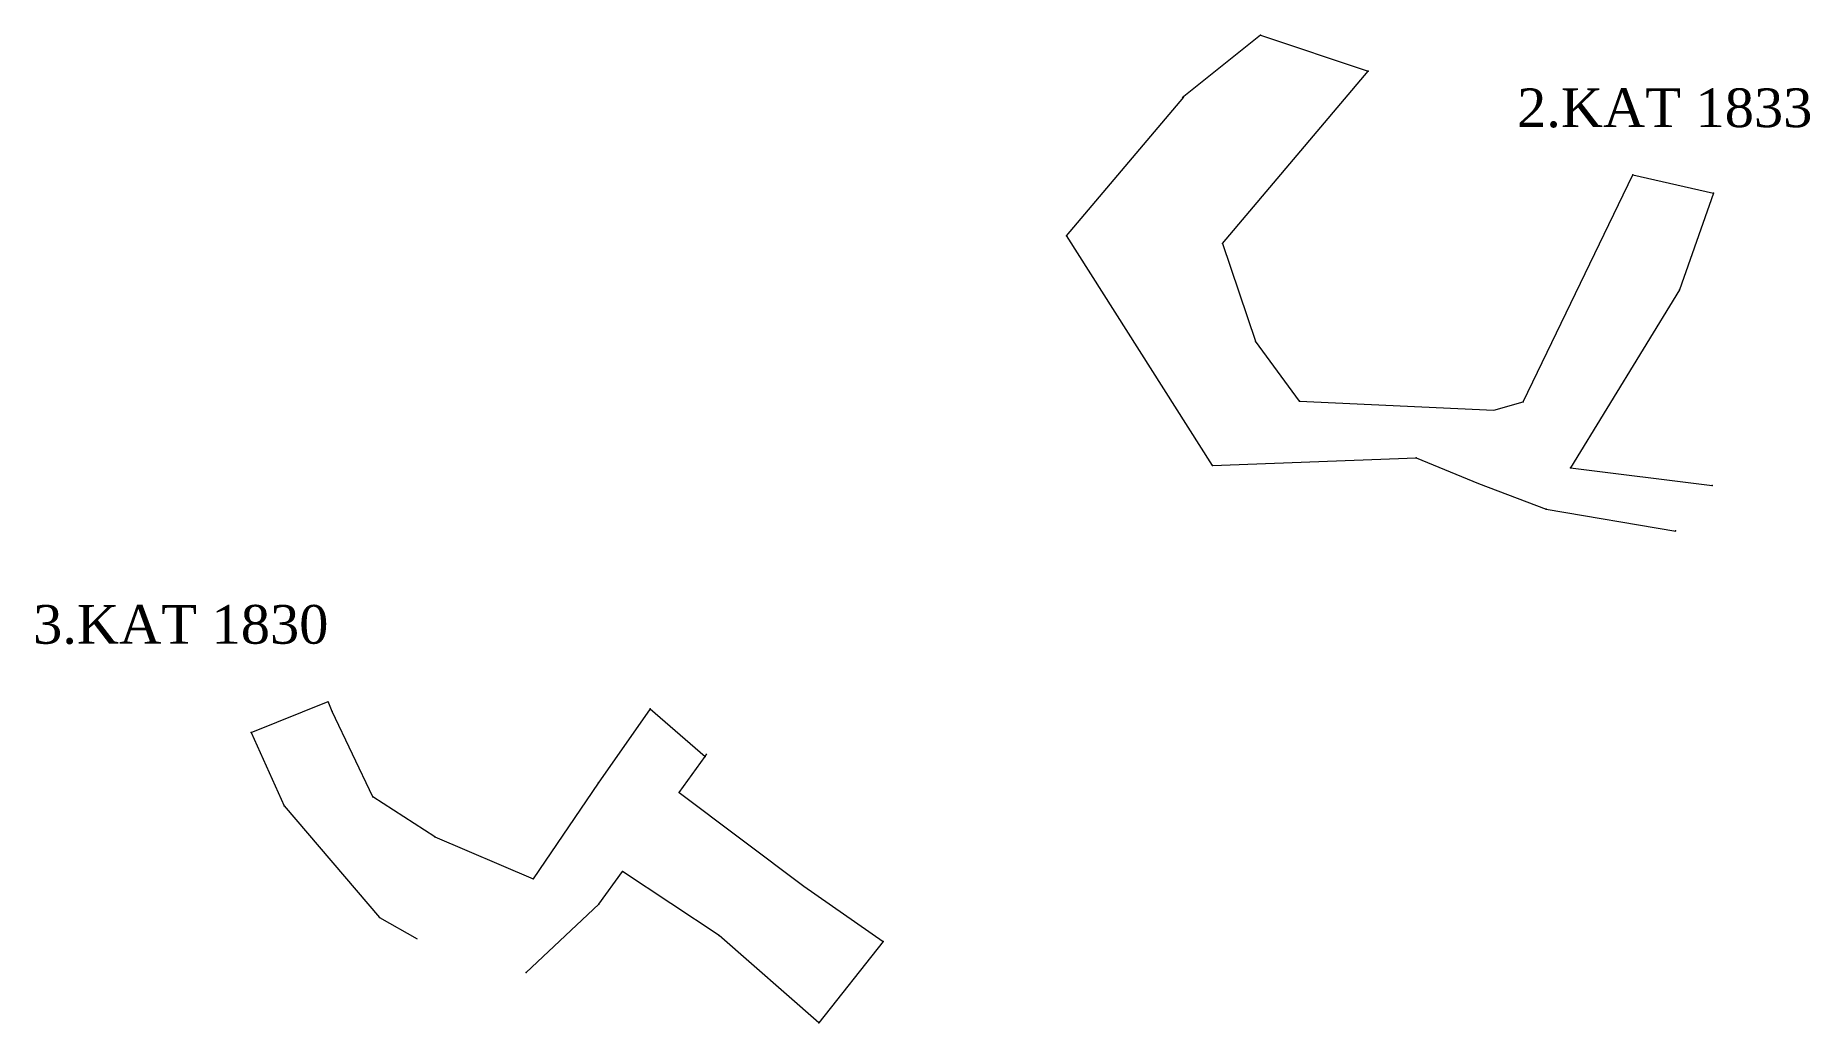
# Model space of a CAD drawing. Header units: millimetres. Extents: x 241565 to 241707, y 4251664 to 4251833.
# Drawn here: x 241661.93 to 241707.24, y 4251807.59 to 4251833.14 of the extents above; entities outside this region: 1.
import ezdxf

# ---------------------------------------------------------------- set-up
doc = ezdxf.new("R2010")
doc.units = ezdxf.units.MM
for name, color, linetype, lineweight, true_color in [('2_KAT_1832_', 91, 'Continuous', 0, 0x7fff7f), ('3_KAT_1830', 232, 'Continuous', 0, 0xcc0066), ('INIT_COORD', 3, 'Continuous', 25, 0x00ff00), ('TEXT_BLUE', 5, 'Continuous', 0, 0x0000ff)]:
    doc.layers.add(name, color=color, linetype=linetype, lineweight=lineweight, true_color=true_color)
doc.styles.add('textstyle11', font='')
doc.styles.add('textstyle12', font='')
doc.styles.get('textstyle11').set_extended_font_data('TIMES.TTF')
doc.styles.get('textstyle12').set_extended_font_data('TIMES.TTF')

msp = doc.modelspace()

# ---------------------------------------------------------------- linework, layer by layer
at = {"layer": '2_KAT_1832_', "lineweight": 0}
for p, q in [((241693.6031756692, 4251833.141199804, 1890.003295898438), (241691.5833067519, 4251831.515451651, 1889.772216796875)), ((241693.6031756692, 4251833.141199804, 1890.003295898438), (241696.3863093748, 4251832.20995376, 1834.94091796875)), ((241692.625414457, 4251827.753521799, 1834.23095703125), (241696.3863093748, 4251832.20995376, 1834.94091796875)), ((241688.5952257426, 4251827.948097258, 1889.285888671875), (241691.6224861628, 4251831.533010914, 1889.774780273438)), ((241700.4016810555, 4251823.653148874, 1888.860229492188), (241703.2361162927, 4251829.529231583, 1889.84765625)), ((241703.2361162927, 4251829.529231583, 1889.84765625), (241705.3142001967, 4251829.053569415, 1890.029541015625)), ((241705.3142001967, 4251829.053569415, 1890.029541015625), (241704.4375252351, 4251826.550983595, 1889.517333984375)), ((241692.3664664618, 4251822.008875964, 1833.175170898438), (241688.5933844451, 4251827.96167975, 1833.775146484375)), ((241692.625414457, 4251827.753521799, 1834.23095703125), (241693.4757633865, 4251825.224778232, 1888.949096679688)), ((241704.4375252351, 4251826.550983595, 1889.517333984375), (241701.6252938802, 4251821.950042791, 1889.152587890625)), ((241694.6123337586, 4251823.671974768, 1888.7529296875), (241693.4757633865, 4251825.224778232, 1888.949096679688)), ((241694.6123337586, 4251823.671974768, 1888.76171875), (241699.6429800252, 4251823.436778182, 1888.797607421875)), ((241699.6429800252, 4251823.436778182, 1888.797607421875), (241700.4016810555, 4251823.653148874, 1888.860229492188)), ((241692.3657540113, 4251822.01, 1832.900024414062), (241697.6340390201, 4251822.210792631, 1832.385131835938)), ((241697.6340390201, 4251822.210792631, 1832.385131835938), (241699.2444677021, 4251821.547372827, 1832.940185546875)), ((241701.6252938802, 4251821.950042791, 1889.15087890625), (241705.28649313, 4251821.494710505, 1890.393920898438)), ((241699.2444677021, 4251821.547372827, 1832.940185546875), (241700.9913415053, 4251820.878845429, 1833.110229492188)), ((241700.9956038802, 4251820.883731512, 1889.086547851562), (241704.3420036644, 4251820.312177015, 1889.87744140625))]:
    msp.add_line(p, q, dxfattribs=at)
for p in [(241693.6031756692, 4251833.141199804, 1883.23095703125), (241696.3863093748, 4251832.20995376, 1834.94091796875), (241703.2361162927, 4251829.529231583, 1833.5), (241705.3142001967, 4251829.053569415, 1833.400024414062), (241688.595, 4251827.948, 1833.800048828125), (241692.625414457, 4251827.753521799, 1834.23095703125), (241704.4375252351, 4251826.550983595, 1833.5), (241693.476, 4251825.225, 1833), (241694.6123337586, 4251823.671974768, 1833.099975585938), (241700.4016810555, 4251823.653148874, 1833.199951171875), (241697.6340390201, 4251822.210792631, 1832.385131835938), (241692.3664664618, 4251822.008875964, 1833.175170898438), (241701.6252938802, 4251821.950042791, 1833.199951171875), (241705.28649313, 4251821.494710505, 1833.586791992188), (241700.9956038802, 4251820.883731512, 1833), (241704.3364416692, 4251820.31995063, 1833.5859375)]:
    msp.add_point(p, dxfattribs=at)
at = {"layer": '3_KAT_1830', "lineweight": 0}
for p, q in [((241667.5094405441, 4251815.108084194, 1830.244384765625), (241669.5054450262, 4251815.906485987, 1830.25)), ((241669.6048453026, 4251815.652269088, 1830.25), (241669.5054450262, 4251815.906485987, 1830.25)), ((241677.8317795041, 4251815.72005973, 1830.051391601562), (241676.4815011397, 4251813.79427388, 1830.169921875)), ((241677.8317795041, 4251815.72005973, 1830.051391601562), (241679.2489534037, 4251814.487909431, 1829.919921875)), ((241670.6599654313, 4251813.441955809, 1830.06005859375), (241669.6048453026, 4251815.652269088, 1830.25)), ((241667.5094405441, 4251815.108084194, 1830.244384765625), (241668.3659719859, 4251813.204894115, 1830.190063476562)), ((241678.5759867344, 4251813.552004616, 1829.919921875), (241679.2489534037, 4251814.487909431, 1829.919921875)), ((241679.2489534037, 4251814.487909431, 1829.919921875), (241679.2926389874, 4251814.555233446, 1829.919921875)), ((241672.2598613662, 4251812.404814007, 1829.930053710938), (241670.6599654313, 4251813.441955809, 1830.06005859375)), ((241676.4815011397, 4251813.79427388, 1830.169921875), (241674.8063150795, 4251811.321032868, 1829.919921875)), ((241678.5760964401, 4251813.551922253, 1829.919921875), (241681.8020012988, 4251811.130059155, 1830.139892578125)), ((241668.3659719859, 4251813.204894115, 1830.190063476562), (241670.8306382984, 4251810.319999999, 1830.200073242188)), ((241672.2598613662, 4251812.404814007, 1829.930053710938), (241674.8063150795, 4251811.321032868, 1829.919921875)), ((241676.5022011776, 4251810.667960016, 1829.919921875), (241677.1098855525, 4251811.513075768, 1829.919921875)), ((241679.6113506972, 4251809.857034173, 1830.169921875), (241677.1099999998, 4251811.513, 1829.919921875)), ((241681.8020012988, 4251811.130059155, 1830.139892578125), (241683.849171529, 4251809.696661412, 1830.169921875)), ((241670.8306382984, 4251810.319999999, 1808.713623046875), (241671.8029777877, 4251809.772203043, 1837.033569335938)), ((241674.6242828078, 4251808.902878942, 1830.089965820312), (241676.5022011776, 4251810.667960016, 1829.919921875)), ((241682.1875092886, 4251807.594261357, 1830.169921875), (241679.6113506972, 4251809.857034173, 1830.169921875)), ((241683.849171529, 4251809.696661412, 1830.169921875), (241682.1875092886, 4251807.594261357, 1830.169921875))]:
    msp.add_line(p, q, dxfattribs=at)
for p in [(241677.832, 4251815.72, 1830.051025390625), (241669.6048453026, 4251815.652269088, 1830.25), (241667.509, 4251815.108, 1830.244018554688), (241679.2489534037, 4251814.487909431, 1829.919921875), (241670.6599654313, 4251813.441955809, 1830.06005859375), (241676.4815011397, 4251813.79427388, 1830.169921875), (241678.576, 4251813.552, 1830), (241668.3659719859, 4251813.204894115, 1830.190063476562), (241672.2598613662, 4251812.404814007, 1829.930053710938), (241674.8063150795, 4251811.321032868, 1829.919921875), (241677.11, 4251811.513, 1829.920043945312), (241670.8306382984, 4251810.319999999, 1830.200073242188), (241676.5022011776, 4251810.667960016, 1829.919921875), (241679.611, 4251809.857, 1830.170043945312), (241683.849, 4251809.697, 1830.170043945312), (241674.6242828078, 4251808.902878942, 1830.089965820312), (241682.188, 4251807.594, 1830.170043945312)]:
    msp.add_point(p, dxfattribs=at)
at = {"layer": 'INIT_COORD'}
msp.add_point((241564.57, 4251664.285), dxfattribs=at)

# ---------------------------------------------------------------- texts
at = {"layer": 'TEXT_BLUE', "lineweight": 0}
for s, style, p in [('2.KAT 1833', 'textstyle11', (241700.2392587421, 4251830.760548803)), ('3.KAT 1830', 'textstyle12', (241661.8743492129, 4251817.401339235))]:
    msp.add_text(s, height=1, dxfattribs=dict(at, style=style)).set_placement(p)

doc.saveas('drawing.dxf')
